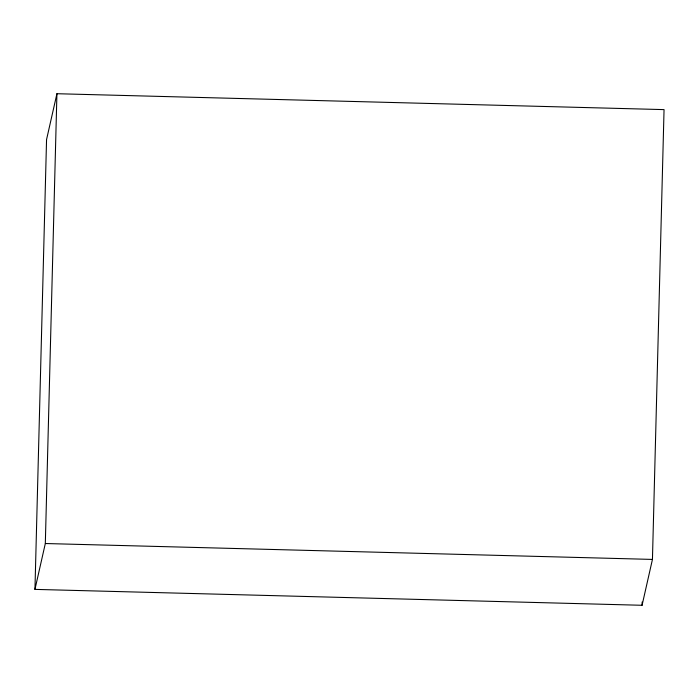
<?xml version="1.0" encoding="UTF-8"?>
<svg xmlns="http://www.w3.org/2000/svg" width="699" height="699" viewBox="0 0 699 699"><rect width="100%" height="100%" fill="white"/><g stroke="black" fill="none" stroke-linecap="round" stroke-linejoin="round"><path stroke-width="1.05" d="M34.95 589.388L46.553 139.582L56.925 93.718L664.05 109.612L652.447 559.418L642.075 605.282L34.95 589.388L45.321 543.525L56.925 93.718M642.075 605.282L642.154 602.005M45.321 543.525L652.447 559.418"/></g></svg>
